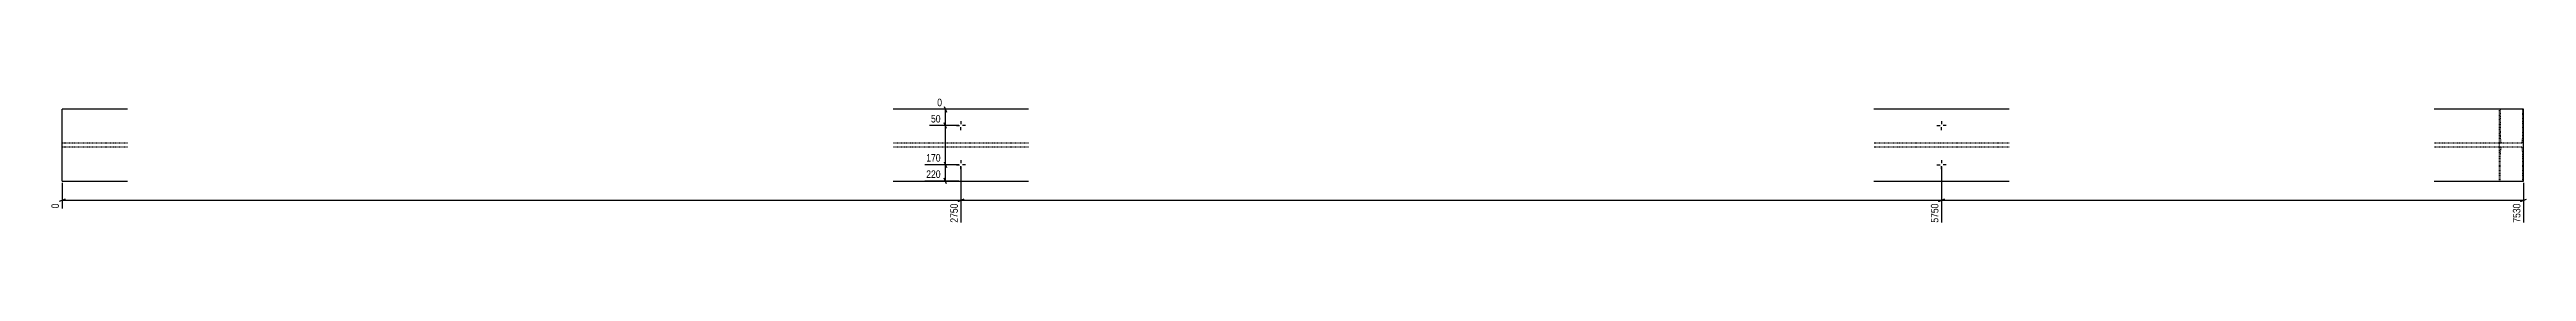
# Model space of a CAD drawing. Header units: millimetres. Extents: x 18 to 21592, y 13 to 894.
# Drawn here: x 14014 to 21592, y 13 to 404 of the extents above; entities that cross this region are included whole.
import ezdxf

# ---------------------------------------------------------------- set-up
doc = ezdxf.new("R2010")
doc.units = ezdxf.units.MM
doc.linetypes.add('DXK_LINE_DOT2', pattern=[3.9198, 1.9599, -1.9599])
doc.layers.add('MÅLSÆTNING', color=7, linetype='Continuous')
doc.layers.add('STÅL', color=7, linetype='Continuous')
doc.styles.add('Arial Narrow', font='ARIALN.TTF', dxfattribs={"height": 0.2})

msp = doc.modelspace()

# ---------------------------------------------------------------- linework, layer by layer
at = {"layer": 'MÅLSÆTNING', "color": 7, "linetype": 'Continuous'}
for p, q in [((16796.3, 315.8), (16706.4, 315.8)), ((16758.2, 306.8), (16751, 324.8)), ((16754.6, 195.8), (16754.6, 315.8)), ((16796.3, 195.8), (16691.7, 195.8)), ((16796.3, 195.8), (16691.7, 195.8)), ((16751, 204.8), (16758.2, 186.8)), ((16751, 204.8), (16758.2, 186.8)), ((16758.2, 136.8), (16751, 154.8)), ((16754.6, 145.8), (16754.6, 195.8)), ((16802.3, 189.8), (16802.3, 18)), ((16802.3, 189.8), (16802.3, 18)), ((19802.3, 189.8), (19802.3, 18)), ((19802.3, 189.8), (19802.3, 18)), ((14061.3, 90.3), (14043.3, 83.1)), ((14052.3, 139.8), (14052.3, 61.9)), ((14052.3, 86.7), (16802.3, 86.7)), ((16796.3, 145.8), (16691.7, 145.8)), ((16811.3, 90.3), (16793.3, 83.1)), ((16793.3, 83.1), (16811.3, 90.3)), ((16802.3, 86.7), (19802.3, 86.7)), ((19811.3, 90.3), (19793.3, 83.1)), ((19793.3, 83.1), (19811.3, 90.3)), ((19802.3, 86.7), (21582.8, 86.7)), ((21573.8, 83.1), (21591.8, 90.3)), ((21582.8, 139.8), (21582.8, 18))]:
    msp.add_line(p, q, dxfattribs=at)
at = {"layer": 'STÅL', "color": 2, "linetype": 'Continuous'}
for p, q in [((14252.3, 365.8), (14052.3, 365.8)), ((14052.3, 145.8), (14052.3, 365.8)), ((17009.3, 365.8), (16595.3, 365.8)), ((20009.3, 365.8), (19595.3, 365.8)), ((21582.8, 365.8), (21309.1, 365.8)), ((21582.8, 145.8), (21582.8, 365.8)), ((14052.3, 145.8), (14252.3, 145.8)), ((16595.3, 145.8), (17009.3, 145.8)), ((19595.3, 145.8), (20009.3, 145.8)), ((21309.1, 145.8), (21582.8, 145.8))]:
    msp.add_line(p, q, dxfattribs=at)
at = {"layer": 'STÅL', "color": 3, "linetype": 'Continuous'}
for p, q in [((16788.3, 315.8), (16797.7, 315.8)), ((16802.3, 329.8), (16802.3, 320.5)), ((16802.3, 301.8), (16802.3, 311.2)), ((16816.3, 315.8), (16807, 315.8)), ((19788.3, 315.8), (19797.7, 315.8)), ((19802.3, 329.8), (19802.3, 320.5)), ((19802.3, 301.8), (19802.3, 311.2)), ((19816.3, 315.8), (19807, 315.8)), ((16788.3, 195.8), (16797.7, 195.8)), ((16802.3, 209.8), (16802.3, 200.5)), ((16802.3, 181.8), (16802.3, 191.2)), ((16816.3, 195.8), (16807, 195.8)), ((19788.3, 195.8), (19797.7, 195.8)), ((19802.3, 209.8), (19802.3, 200.5)), ((19802.3, 181.8), (19802.3, 191.2)), ((19816.3, 195.8), (19807, 195.8))]:
    msp.add_line(p, q, dxfattribs=at)
at = {"layer": 'STÅL', "color": 7, "linetype": 'DXK_LINE_DOT2'}
for p, q in [((21509.1, 145.8), (21509.1, 365.8)), ((21511.5, 365.8), (21511.5, 285.8)), ((21580.5, 285.8), (21580.5, 365.8)), ((14252.3, 261.8), (14052.3, 261.8)), ((14252.3, 249.8), (14052.3, 249.8)), ((17009.3, 261.8), (16595.3, 261.8)), ((17009.3, 249.8), (16595.3, 249.8)), ((20009.3, 261.8), (19595.3, 261.8)), ((20009.3, 249.8), (19595.3, 249.8)), ((21577.5, 261.8), (21309.1, 261.8)), ((21577.5, 249.8), (21309.1, 249.8)), ((21511.5, 285.8), (21511.7, 276.7)), ((21511.7, 235), (21511.5, 225.8)), ((21511.7, 276.7), (21512.3, 268.9)), ((21512.3, 242.8), (21511.7, 235)), ((21512.3, 268.9), (21513.3, 263.7)), ((21513.3, 248), (21512.3, 242.8)), ((21513.3, 263.7), (21514.4, 261.8)), ((21514.4, 249.8), (21513.3, 248)), ((21577.5, 261.8), (21578.6, 263.7)), ((21578.6, 248), (21577.5, 249.8)), ((21578.6, 263.7), (21579.6, 268.9)), ((21579.6, 242.8), (21578.6, 248)), ((21579.6, 268.9), (21580.2, 276.7)), ((21580.2, 235), (21579.6, 242.8)), ((21580.2, 276.7), (21580.5, 285.8)), ((21580.5, 225.8), (21580.2, 235)), ((21511.5, 145.8), (21511.5, 225.8)), ((21580.5, 145.8), (21580.5, 225.8))]:
    msp.add_line(p, q, dxfattribs=at)

# ---------------------------------------------------------------- next in the draw order: wipeouts: each hides what was drawn before it
at = {"color": 0, "linetype": 'Continuous'}
for points in [[(16744.8, 320.6), (16744.8, 354.2), (16705.9, 354.2), (16705.9, 320.6)], [(16744.8, 200.6), (16744.8, 234.2), (16691.3, 234.2), (16691.3, 200.6)], [(14047.5, 81.3), (14013.9, 81.3), (14013.9, 57.1), (14047.5, 57.1)], [(16797.5, 81.3), (16763.9, 81.3), (16763.9, 13.2), (16797.5, 13.2)], [(19797.5, 81.3), (19763.9, 81.3), (19763.9, 13.2), (19797.5, 13.2)], [(21578, 81.3), (21544.4, 81.3), (21544.4, 13.2), (21578, 13.2)]]:
    msp.add_wipeout(points, dxfattribs=at).dxf.layer = 'MÅLSÆTNING'

# ---------------------------------------------------------------- next in the draw order: linework, layer by layer
at = {"layer": 'MÅLSÆTNING', "color": 7, "linetype": 'Continuous'}
for p, q in [((16796.3, 315.8), (16706.4, 315.8)), ((16796.3, 365.8), (16729.7, 365.8)), ((16751, 374.8), (16758.2, 356.8)), ((16758.2, 306.8), (16751, 324.8)), ((16754.6, 315.8), (16754.6, 365.8))]:
    msp.add_line(p, q, dxfattribs=at)

# ---------------------------------------------------------------- next in the draw order: texts
at = {"layer": 'MÅLSÆTNING', "color": 3, "linetype": 'Continuous', "style": 'Arial Narrow'}
msp.add_text('50', height=22.91, dxfattribs=at).set_placement((16710.7, 325.4))
for s, height, p in [('0', 22.9, (14042.7, 61.9)), ('2750', 22.91, (16792.7, 18)), ('5750', 22.91, (19792.7, 18)), ('7530', 22.91, (21573.2, 18))]:
    msp.add_text(s, height=height, rotation=90.00021, dxfattribs=at).set_placement(p)

# ---------------------------------------------------------------- next in the draw order: wipeouts: each hides what was drawn before it
at = {"color": 0, "linetype": 'Continuous'}
msp.add_wipeout([(16744.8, 150.6), (16744.8, 184.2), (16691.3, 184.2), (16691.3, 150.6)], dxfattribs=at).dxf.layer = 'MÅLSÆTNING'

# ---------------------------------------------------------------- next in the draw order: texts
at = {"layer": 'MÅLSÆTNING', "color": 3, "linetype": 'Continuous', "style": 'Arial Narrow'}
for s, p in [('170', (16696.1, 205.4)), ('220', (16696.1, 155.4))]:
    msp.add_text(s, height=22.91, dxfattribs=at).set_placement(p)

# ---------------------------------------------------------------- next in the draw order: wipeouts: each hides what was drawn before it
at = {"color": 0, "linetype": 'Continuous'}
msp.add_wipeout([(16749.2, 370.6), (16749.2, 404.2), (16724.9, 404.2), (16724.9, 370.6)], dxfattribs=at).dxf.layer = 'MÅLSÆTNING'

# ---------------------------------------------------------------- next in the draw order: texts
at = {"layer": 'MÅLSÆTNING', "color": 3, "linetype": 'Continuous', "style": 'Arial Narrow'}
msp.add_text('0', height=22.9, dxfattribs=at).set_placement((16729.7, 375.4))

doc.saveas('drawing.dxf')
